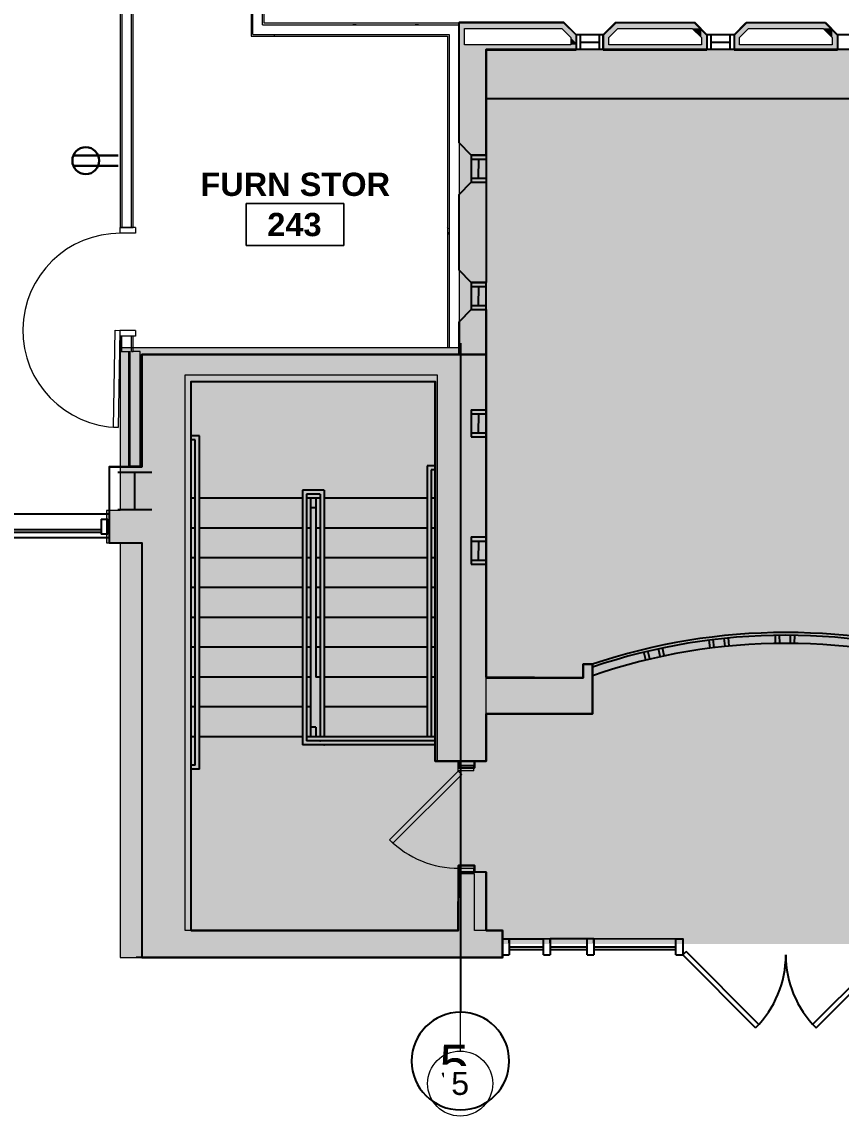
# Model space of a CAD drawing. Header units: inches. Extents: x 25273 to 28081, y 11840 to 13753.
# Drawn here: x 26420.1 to 26722.2, y 11893 to 12296.7 of the extents above; entities that cross this region are included whole.
import ezdxf
from ezdxf.xclip import XClip

# ---------------------------------------------------------------- set-up
doc = ezdxf.new("R2010")
doc.units = ezdxf.units.IN
doc.header["$MEASUREMENT"] = 0
doc.header["$XCLIPFRAME"] = 2
for name, pattern in [('L1$0$Plaza America BA02$0$CENTER2', [1.125, 0.75, -0.125, 0.125, -0.125]), ('L1$0$Plaza America BA02$0$DASHDOT', [1, 0.5, -0.25, 0, -0.25]), ('L1$0$SAG 02ATL Ste230PHII$0$CENTER2', [1.125, 0.75, -0.125, 0.125, -0.125]), ('X1$0$Grid Line 1_2_', [0.875, 0.5, -0.125, 0.125, -0.125])]:
    doc.linetypes.add(name, pattern=pattern)
for name, color, linetype in [('L1$0$A-Glaz', 92, 'Continuous'), ('L1$0$A-Wall-Extr', 7, 'Continuous'), ('L1$0$Plaza America BA02$0$14', 5, 'L1$0$Plaza America BA02$0$DASHDOT'), ('L1$0$Plaza America BA02$0$A-Column grid', 252, 'L1$0$Plaza America BA02$0$CENTER2'), ('L1$0$SAG 02ATL Ste230PHII$0$A-Column grid', 252, 'L1$0$SAG 02ATL Ste230PHII$0$CENTER2')]:
    doc.layers.add(name, color=color, linetype=linetype)
for name, color, linetype, lineweight in [('X1$0$A-ANNO-NOTE', 131, 'Continuous', 30), ('X1$0$A-AREA-IDEN', 2, 'Continuous', 9), ('X1$0$A-DETL-GENF', 92, 'Continuous', 9), ('X1$0$A-DOOR', 31, 'Continuous', 13), ('X1$0$A-DOOR-FRAM', 31, 'Continuous', 20), ('X1$0$A-WALL', 113, 'Continuous', 13), ('X1$0$A-WALL-PATT', 111, 'Continuous', 13), ('X1$0$I-WALL', 2, 'Continuous', 13), ('X1$0$Plaza America_Tower 1_2nd Floor -REVIT_dwg', 8, 'Continuous', 9), ('X1$0$S-GRID', 1, 'Continuous', 9), ('X1$0$S-GRID-IDEN', 1, 'Continuous', 9)]:
    doc.layers.add(name, color=color, linetype=linetype, lineweight=lineweight)
doc.styles.add('L1$0$Plaza America BA02$0$MONOTXT', font='MONOTXT', dxfattribs={"height": 0.2})
doc.styles.add('X1$0$Swis721 Lt BT', font='swissl.ttf', dxfattribs={"height": 8.514638})
doc.styles.add('X1$0$Swis721 Lt BT_B', font='', dxfattribs={"height": 8.583975})
doc.styles.get('X1$0$Swis721 Lt BT_B').set_extended_font_data('Swis721 Lt BT', bold=True)
pattern_1 = [(0, (0, 0), (30.72, 7.68), [1.267, -21.773, 1.267, -21.773, -122.88]), (0, (0, 0), (30.72, 7.68), [-46.08, 1.267, -44.813, 1.267, -21.773, -53.76]), (0, (0, 0), (30.72, 7.68), [-115.2, 1.267, -14.093, 1.267, -37.133]), (120, (11.52, 3.84), (-22.0110751, 22.7643004), [1.267, -21.773, 1.267, -21.773, -122.88]), (120, (11.52, 3.84), (-22.0110751, 22.7643004), [-46.08, 1.267, -44.813, 1.267, -21.773, -53.76]), (120, (11.52, 3.84), (-22.0110751, 22.7643004), [-115.2, 1.267, -14.093, 1.267, -37.133]), (240, (15.36, 19.2), (-8.7089249, -30.4443004), [1.267, -21.773, 1.267, -21.773, -122.88]), (240, (15.36, 19.2), (-8.7089249, -30.4443004), [-46.08, 1.267, -44.813, 1.267, -21.773, -53.76]), (240, (15.36, 19.2), (-8.7089249, -30.4443004), [-115.2, 1.267, -14.093, 1.267, -37.133])]

# ---------------------------------------------------------------- blocks, each defined once
blk = doc.blocks.new('L1')
at = {"layer": 'L1$0$A-Glaz'}
for p, q in [((26624.51, 12291.93), (26624.51, 12286.42)), ((26634.51, 12291.92), (26624.51, 12291.92)), ((26626.01, 12291.92), (26626.01, 12286.43)), ((26626.01, 12289.17), (26633.01, 12289.17)), ((26633.01, 12291.92), (26633.01, 12286.43)), ((26634.51, 12291.92), (26634.51, 12286.43)), ((26634.51, 12291.92), (26634.51, 12291.92)), ((26672.71, 12291.93), (26672.71, 12286.42)), ((26682.71, 12291.92), (26672.71, 12291.92)), ((26674.21, 12291.92), (26674.21, 12286.43)), ((26674.21, 12289.17), (26681.21, 12289.17)), ((26681.21, 12291.92), (26681.21, 12286.43)), ((26682.71, 12291.92), (26682.71, 12286.43)), ((26682.71, 12291.92), (26682.71, 12291.92)), ((26720.91, 12291.93), (26720.91, 12286.42)), ((26730.91, 12291.92), (26720.91, 12291.92)), ((26634.51, 12286.42), (26624.51, 12286.42)), ((26682.71, 12286.42), (26672.71, 12286.42)), ((26730.91, 12286.42), (26720.91, 12286.42)), ((26585.81, 12247.47), (26591.3, 12247.47)), ((26585.81, 12247.47), (26585.81, 12237.47)), ((26585.81, 12245.97), (26591.3, 12245.97)), ((26588.55, 12238.97), (26588.56, 12245.97)), ((26591.31, 12247.47), (26591.31, 12237.47)), ((26585.8, 12237.47), (26591.31, 12237.47)), ((26585.81, 12238.97), (26591.3, 12238.97)), ((26591.31, 12237.47), (26591.31, 12237.47)), ((26585.81, 12200.52), (26591.3, 12200.52)), ((26585.81, 12200.52), (26585.81, 12190.52)), ((26591.31, 12190.52), (26591.31, 12200.52)), ((26585.81, 12199.02), (26591.3, 12199.02)), ((26588.55, 12192.02), (26588.56, 12199.02)), ((26585.81, 12192.02), (26591.3, 12192.02)), ((26585.8, 12190.52), (26591.31, 12190.52)), ((26585.81, 12153.57), (26585.81, 12143.57)), ((26585.81, 12153.57), (26591.3, 12153.57)), ((26585.81, 12152.07), (26591.3, 12152.07)), ((26588.55, 12145.07), (26588.56, 12152.07)), ((26585.8, 12143.57), (26591.31, 12143.57)), ((26585.81, 12145.07), (26591.3, 12145.07)), ((26371.82, 12115.17), (26452.32, 12115.17)), ((26449.32, 12113.17), (26451.82, 12113.17)), ((26449.32, 12113.17), (26449.32, 12107.67)), ((26451.82, 12113.17), (26451.82, 12107.67)), ((26374.82, 12109.42), (26449.32, 12109.42)), ((26374.82, 12108.42), (26449.32, 12108.42)), ((26451.82, 12107.67), (26449.32, 12107.67)), ((26371.82, 12106.42), (26452.32, 12106.42)), ((26585.8, 12106.62), (26585.8, 12096.62)), ((26585.81, 12106.62), (26591.3, 12106.62)), ((26585.81, 12105.12), (26591.3, 12105.12)), ((26588.55, 12098.12), (26588.56, 12105.12)), ((26585.8, 12096.62), (26591.31, 12096.62)), ((26585.81, 12098.12), (26591.3, 12098.12)), ((26698.06, 12067.37), (26698.03, 12070.37)), ((26699.56, 12067.39), (26699.53, 12070.39)), ((26703.56, 12067.39), (26703.58, 12070.39)), ((26705.06, 12067.37), (26705.08, 12070.37)), ((26673.94, 12065.66), (26673.57, 12068.64)), ((26675.43, 12065.84), (26675.08, 12068.82)), ((26679.41, 12066.29), (26679.11, 12069.27)), ((26680.9, 12066.43), (26680.62, 12069.42)), ((26650.16, 12061.31), (26649.46, 12064.22)), ((26651.63, 12061.65), (26650.94, 12064.57)), ((26655.53, 12062.54), (26654.9, 12065.46)), ((26657, 12062.84), (26656.39, 12065.77)), ((26627.04, 12054.67), (26627.04, 12059.67)), ((26627.04, 12059.67), (26630.54, 12059.67)), ((26630.54, 12055.44), (26630.56, 12059.67)), ((26630.56, 12055.45), (26630.54, 12059.67)), ((26630.54, 12054.67), (26630.54, 12059.67)), ((26630.54, 12055.44), (26630.54, 12055.44)), ((26630.54, 12055.44), (26630.54, 12055.44)), ((26597.31, 11961.42), (26597.31, 11951.42)), ((26597.32, 11961.42), (26597.32, 11951.42)), ((26597.31, 11952.42), (26597.3, 11958.42)), ((26597.31, 11958.42), (26599.81, 11958.42)), ((26599.81, 11958.42), (26612.42, 11958.42)), ((26599.81, 11958.42), (26599.81, 11952.42)), ((26599.81, 11956.83), (26599.81, 11958.42)), ((26612.42, 11958.42), (26614.92, 11958.43)), ((26612.42, 11952.42), (26612.42, 11958.42)), ((26614.92, 11956.84), (26614.92, 11958.43)), ((26614.92, 11958.43), (26614.92, 11952.42)), ((26614.92, 11958.43), (26628.56, 11958.43)), ((26628.56, 11958.43), (26631.06, 11958.44)), ((26628.56, 11952.43), (26628.56, 11958.43)), ((26631.06, 11958.43), (26631.06, 11952.43)), ((26631.06, 11956.84), (26631.06, 11958.43)), ((26631.06, 11958.43), (26661.29, 11958.42)), ((26661.29, 11958.42), (26663.79, 11958.42)), ((26661.29, 11952.42), (26661.29, 11958.42)), ((26663.79, 11958.43), (26663.79, 11952.42)), ((26599.79, 11955.42), (26612.43, 11955.42)), ((26599.79, 11954.42), (26612.43, 11954.42)), ((26614.91, 11955.43), (26628.56, 11955.43)), ((26614.91, 11954.43), (26628.56, 11954.43)), ((26631.05, 11955.44), (26661.29, 11955.44)), ((26631.05, 11954.44), (26661.29, 11954.44)), ((26663.81, 11952.42), (26665.04, 11953.66)), ((26691.9, 11926.78), (26665.03, 11953.65)), ((26711.7, 11926.79), (26738.57, 11953.66)), ((26597.31, 11952.42), (26599.81, 11952.42)), ((26612.42, 11952.42), (26614.92, 11952.42)), ((26628.56, 11952.43), (26631.06, 11952.43)), ((26661.29, 11952.42), (26663.79, 11952.42)), ((26690.66, 11925.54), (26663.79, 11952.41)), ((26712.94, 11925.55), (26739.81, 11952.42))]:
    blk.add_line(p, q, dxfattribs=at)
for centre, radius, start, end in [((26701.79, 11848.66), 222.71, 90, 108.6573), ((26701.79, 11848.66), 221.71, 90, 108.7447), ((26701.79, 11848.66), 222.71, 71.3427, 90), ((26701.79, 11848.66), 221.71, 71.2553, 90), ((26701.79, 11848.66), 218.71, 90, 109.0115), ((26701.79, 11848.66), 218.71, 70.9885, 90), ((26663.81, 11952.42), 38, 315, 0.0173), ((26739.81, 11952.42), 38, 179.9827, 225)]:
    blk.add_arc(centre, radius, start, end, dxfattribs=at)
at = {"layer": 'L1$0$A-Wall-Extr'}
for p, q in [((26620.01, 12296.42), (26581.31, 12296.42)), ((26620.01, 12296.42), (26624.51, 12291.93)), ((26620.01, 12296.42), (26620.01, 12296.42)), ((26634.51, 12291.92), (26639.01, 12296.42)), ((26639.01, 12296.42), (26668.21, 12296.42)), ((26668.21, 12296.42), (26672.71, 12291.93)), ((26682.71, 12291.92), (26687.21, 12296.42)), ((26687.21, 12296.42), (26716.41, 12296.42)), ((26716.41, 12296.42), (26720.91, 12291.93)), ((26591.31, 12286.42), (26624.51, 12286.42)), ((26591.31, 12247.47), (26591.31, 12286.42)), ((26634.51, 12286.43), (26672.71, 12286.43)), ((26720.91, 12286.42), (26682.71, 12286.42)), ((26591.31, 12268.44), (26812.31, 12268.44)), ((26585.81, 12247.47), (26581.31, 12251.97)), ((26581.31, 12232.97), (26585.81, 12237.47)), ((26591.31, 12237.47), (26591.31, 12200.52)), ((26581.31, 12205.02), (26581.31, 12232.97)), ((26591.3, 12210.9), (26591.3, 12210.9)), ((26585.81, 12200.52), (26581.31, 12205.02)), ((26585.81, 12190.52), (26581.31, 12186.01)), ((26591.31, 12173.92), (26591.31, 12190.52)), ((26581.31, 12186.01), (26581.31, 12173.92)), ((26464.31, 12132.54), (26464.3, 12173.92)), ((26464.3, 12139.73), (26464.3, 12173.92)), ((26464.31, 12139.73), (26464.31, 12173.92)), ((26464.31, 12173.92), (26591.3, 12173.92)), ((26591.3, 12173.92), (26591.3, 12054.94)), ((26591.3, 12173.92), (26591.3, 12173.92)), ((26591.31, 12173.92), (26591.31, 12173.92)), ((26482.56, 12163.92), (26572.55, 12163.92)), ((26482.56, 11961.42), (26482.56, 12163.92)), ((26572.55, 12023.92), (26572.55, 12163.92)), ((26572.56, 12023.92), (26572.56, 12163.92)), ((26485.56, 12143.92), (26482.56, 12143.92)), ((26485.56, 12020.92), (26485.56, 12143.92)), ((26484.06, 12142.42), (26482.56, 12142.42)), ((26484.06, 12022.42), (26484.06, 12142.42)), ((26452.31, 12132.54), (26452.32, 12115.17)), ((26452.31, 12132.54), (26464.31, 12132.54)), ((26572.56, 12132.92), (26569.56, 12132.92)), ((26569.56, 12132.92), (26569.56, 12032.92)), ((26572.56, 12131.42), (26571.06, 12131.42)), ((26571.06, 12131.42), (26571.06, 12032.92)), ((26455.56, 12130.54), (26468.06, 12130.54)), ((26531.56, 12123.92), (26523.56, 12123.92)), ((26523.56, 12123.92), (26523.56, 12029.92)), ((26531.56, 12123.92), (26531.56, 12032.92)), ((26484.06, 12120.92), (26482.56, 12120.92)), ((26523.56, 12120.92), (26485.56, 12120.92)), ((26525.06, 12122.42), (26525.06, 12031.42)), ((26530.06, 12122.42), (26525.06, 12122.42)), ((26530.06, 12120.92), (26525.06, 12120.92)), ((26526.56, 12120.92), (26526.56, 12032.92)), ((26528.56, 12120.92), (26528.56, 12054.92)), ((26530.06, 12122.42), (26530.06, 12032.92)), ((26569.56, 12120.92), (26531.56, 12120.92)), ((26572.56, 12120.92), (26571.06, 12120.92)), ((26452.32, 12115.17), (26452.3, 12104.42)), ((26528.56, 12117.42), (26526.56, 12117.42)), ((26484.06, 12109.92), (26482.56, 12109.92)), ((26523.56, 12109.92), (26485.56, 12109.92)), ((26526.56, 12109.92), (26525.06, 12109.92)), ((26530.06, 12109.92), (26528.56, 12109.92)), ((26569.56, 12109.92), (26531.56, 12109.92)), ((26572.56, 12109.92), (26571.06, 12109.92)), ((26452.3, 12104.42), (26452.3, 12104.42)), ((26452.31, 12104.42), (26464.3, 12104.42)), ((26464.3, 12104.42), (26464.3, 11951.42)), ((26464.3, 12104.42), (26464.3, 12104.42)), ((26484.06, 12098.92), (26482.56, 12098.92)), ((26523.56, 12098.92), (26485.56, 12098.92)), ((26526.56, 12098.92), (26525.06, 12098.92)), ((26530.06, 12098.92), (26528.56, 12098.92)), ((26569.56, 12098.92), (26531.56, 12098.92)), ((26572.56, 12098.92), (26571.06, 12098.92)), ((26484.06, 12087.92), (26482.56, 12087.92)), ((26523.56, 12087.92), (26485.56, 12087.92)), ((26526.56, 12087.92), (26525.06, 12087.92)), ((26530.06, 12087.92), (26528.56, 12087.92)), ((26569.56, 12087.92), (26531.56, 12087.92)), ((26572.56, 12087.92), (26571.06, 12087.92)), ((26484.06, 12076.92), (26482.56, 12076.92)), ((26523.56, 12076.92), (26485.56, 12076.92)), ((26526.56, 12076.92), (26525.06, 12076.92)), ((26530.06, 12076.92), (26528.56, 12076.92)), ((26569.56, 12076.92), (26531.56, 12076.92)), ((26572.56, 12076.92), (26571.06, 12076.92)), ((26484.06, 12065.92), (26482.56, 12065.92)), ((26523.56, 12065.92), (26485.56, 12065.92)), ((26526.56, 12065.92), (26525.06, 12065.92)), ((26530.06, 12065.92), (26528.56, 12065.92)), ((26569.56, 12065.92), (26531.56, 12065.92)), ((26572.56, 12065.92), (26571.06, 12065.92)), ((26627.04, 12054.67), (26627.04, 12059.67)), ((26627.04, 12059.67), (26630.54, 12059.67)), ((26630.54, 12059.67), (26630.54, 12041.42)), ((26630.56, 12059.67), (26630.56, 12041.42)), ((26484.06, 12054.92), (26482.56, 12054.92)), ((26523.56, 12054.92), (26485.56, 12054.92)), ((26526.56, 12054.92), (26525.06, 12054.92)), ((26530.06, 12054.92), (26528.56, 12054.92)), ((26569.56, 12054.92), (26531.56, 12054.92)), ((26572.56, 12054.92), (26571.06, 12054.92)), ((26591.3, 12054.67), (26627.04, 12054.67)), ((26591.31, 12054.67), (26627.06, 12054.67)), ((26484.06, 12043.92), (26482.56, 12043.92)), ((26523.56, 12043.92), (26485.56, 12043.92)), ((26526.56, 12043.92), (26525.06, 12043.92)), ((26569.56, 12043.92), (26531.56, 12043.92)), ((26591.3, 12023.92), (26591.3, 12041.42)), ((26630.56, 12041.42), (26591.31, 12041.42)), ((26591.31, 12041.42), (26591.31, 12023.92)), ((26528.56, 12036.42), (26526.56, 12036.42)), ((26528.56, 12036.42), (26528.56, 12032.92)), ((26484.06, 12032.92), (26482.56, 12032.92)), ((26523.56, 12032.92), (26485.56, 12032.92)), ((26572.56, 12032.92), (26525.06, 12032.92)), ((26572.56, 12031.42), (26525.06, 12031.42)), ((26572.56, 12029.92), (26523.56, 12029.92)), ((26484.06, 12022.42), (26482.56, 12022.42)), ((26591.3, 12023.92), (26572.55, 12023.92)), ((26591.31, 12023.92), (26572.56, 12023.92)), ((26485.56, 12020.92), (26482.56, 12020.92)), ((26581.05, 11961.42), (26581.06, 11982.92)), ((26591.3, 11982.92), (26581.05, 11982.92)), ((26581.06, 11961.42), (26581.06, 11982.92)), ((26591.31, 11982.92), (26591.31, 11961.42)), ((26482.56, 11961.42), (26581.06, 11961.42)), ((26591.3, 11961.42), (26596.8, 11961.42)), ((26596.8, 11951.42), (26462.3, 11951.42))]:
    blk.add_line(p, q, dxfattribs=at)
at = {"layer": 'L1$0$A-Wall-Extr', "linetype": 'Continuous'}
blk.add_line((26455.56, 12116.79), (26468.06, 12116.79), dxfattribs=at)
at = {"layer": 'L1$0$A-Wall-Extr', "linetype": 'Continuous', "flags": 128}
for points in [[(26591.31, 12247.47), (26585.81, 12247.47), (26581.31, 12251.97), (26581.31, 12296.42), (26620.01, 12296.42), (26624.51, 12291.93), (26624.51, 12286.42), (26591.31, 12286.42)], [(26634.51, 12286.43), (26634.51, 12291.92), (26639.01, 12296.42), (26668.21, 12296.42), (26672.71, 12291.92), (26672.71, 12286.43)], [(26585.8, 12237.47), (26591.31, 12237.47), (26591.31, 12200.52), (26585.81, 12200.52), (26581.31, 12205.02), (26581.31, 12232.97)], [(26585.81, 12190.52), (26591.31, 12190.52), (26591.3, 12173.92), (26581.31, 12173.92), (26581.31, 12186.01)]]:
    blk.add_lwpolyline(points, close=True, dxfattribs=at)
for points in [[(26591.31, 12173.92), (26464.31, 12173.92), (26464.31, 12132.54), (26452.31, 12132.54), (26452.3, 12104.42), (26464.3, 12104.42), (26464.3, 11951.42), (26597.31, 11951.42), (26597.31, 11961.42), (26591.31, 11961.42), (26591.31, 11982.92), (26587.06, 11982.92), (26587.06, 11985.42), (26581.12, 11985.42), (26581.05, 11961.42), (26482.56, 11961.42), (26482.56, 12163.92), (26572.55, 12163.92), (26572.56, 12023.92), (26581.06, 12023.92), (26581.06, 12021.42), (26587.06, 12021.42), (26587.06, 12023.92), (26591.31, 12023.92), (26591.31, 12041.42), (26630.56, 12041.42), (26630.54, 12059.67), (26627.04, 12059.67), (26627.06, 12054.67), (26591.3, 12054.94), (26591.31, 12173.92), (26464.3, 12173.92)], [(26461.81, 12116.79), (26461.81, 12130.54)]]:
    blk.add_lwpolyline(points, dxfattribs=at)
at = {"layer": 'L1$0$A-Wall-Extr'}
for points in [[(26581.06, 12023.92), (26587.06, 12023.92), (26587.06, 12021.42), (26581.06, 12021.42)], [(26581.06, 11985.42), (26587.06, 11985.42), (26587.06, 11982.92), (26581.06, 11982.92)]]:
    blk.add_lwpolyline(points, close=True, dxfattribs=at)
for p in [(26530.06, 12031.42), (26531.56, 12029.92)]:
    blk.add_point(p, dxfattribs=at)
at = {"layer": 'L1$0$Plaza America BA02$0$14', "linetype": 'Continuous'}
blk.add_ellipse((26581.82, 11913.26), major_axis=(18, 0), ratio=0.99964, start_param=0, end_param=6.283175, dxfattribs=at)
at = {"layer": 'L1$0$Plaza America BA02$0$A-Column grid'}
blk.add_line((26581.82, 12178.18), (26581.82, 11931.25), dxfattribs=at)
at = {"layer": 'L1$0$SAG 02ATL Ste230PHII$0$A-Column grid', "linetype": 'Continuous'}
blk.add_line((26581.82, 12178.18), (26581.82, 11931.25), dxfattribs=at)
at = {"layer": 'L1$0$Plaza America BA02$0$14', "linetype": 'Continuous', "style": 'L1$0$Plaza America BA02$0$MONOTXT', "width": 1.000361}
blk.add_text('5', height=13.49, dxfattribs=at).set_placement((26573.69, 11905.77))
blk = doc.blocks.new('X1$0$Single Flush - OTJ_SOLIDFLUSH_ALUM-5104245-FIRST FLOOR POWER _ SIGNAL')
at = {"layer": 'X1$0$A-DOOR', "lineweight": 20}
for p, q in [((17.88, -4.19), (17.91, -2.44)), ((17.91, -2.44), (53.71, -3.06)), ((53.71, -3.06), (53.68, -4.81)), ((53.68, -4.81), (17.88, -4.19))]:
    blk.add_line(p, q, dxfattribs=at)
at = {"layer": 'X1$0$A-DOOR', "lineweight": 9}
blk.add_arc((17.91, -2.44), 35.81, 179.5, 359, dxfattribs=at)
at = {"layer": 'X1$0$A-DOOR-FRAM'}
for p, q in [((-20, 3.31), (-20, -2.44)), ((-20, 3.31), (-18, 3.31)), ((-18, 3.31), (-18, -2.44)), ((18, 3.31), (18, -2.44)), ((18, 3.31), (20, 3.31)), ((20, 3.31), (20, -2.44)), ((-20, -2.44), (-18, -2.44)), ((18, -2.44), (20, -2.44))]:
    blk.add_line(p, q, dxfattribs=at)
blk = doc.blocks.new('X1$0$Single Flush - OTJ_SOLIDFLUSH_ALUM-5237249-FIRST FLOOR POWER _ SIGNAL')
at = {"layer": 'X1$0$A-DOOR', "color": 8, "lineweight": 20}
for p, q in [((-7.42, 28.32), (-8.65, 27.09)), ((17.91, 3), (-7.42, 28.32)), ((-8.65, 27.09), (16.67, 1.76)), ((16.67, 1.76), (17.91, 3))]:
    blk.add_line(p, q, dxfattribs=at)
at = {"layer": 'X1$0$A-DOOR', "lineweight": 9}
blk.add_arc((17.91, 3), 35.81, 135, 180.5, dxfattribs=at)
at = {"layer": 'X1$0$A-DOOR-FRAM', "color": 8}
for p, q in [((-20, -2.75), (-20, 3)), ((-20, 3), (-18, 3)), ((-18, -2.75), (-18, 3)), ((18, -2.75), (18, 3)), ((18, 3), (20, 3)), ((20, -2.75), (20, 3)), ((-20, -2.75), (-18, -2.75)), ((18, -2.75), (20, -2.75))]:
    blk.add_line(p, q, dxfattribs=at)
blk = doc.blocks.new('X1$0$Grid - Grid Head - Circle-50561-FIRST FLOOR POWER _ SIGNAL')
at = {"layer": 'X1$0$S-GRID-IDEN'}
blk.add_circle((0, 0), 0.125, dxfattribs=at)
blk = doc.blocks.new('X1$0$Room Tag - Room Name and Number-3379422-FIRST FLOOR POWER _ SIGNAL')
at = {"layer": 'X1$0$A-AREA-IDEN'}
for p, q in [((-0.1881, -0.1636), (-0.1881, -0.0018)), ((-0.1881, -0.0018), (0.1869, -0.0018)), ((0.1869, -0.0018), (-0.1881, -0.0018)), ((-0.1881, -0.0018), (-0.1881, -0.1636)), ((0.1869, -0.0018), (0.1869, -0.1636)), ((0.1869, -0.1636), (0.1869, -0.0018)), ((0.1869, -0.1636), (-0.1881, -0.1636)), ((-0.1881, -0.1636), (0.1869, -0.1636))]:
    blk.add_line(p, q, dxfattribs=at)
blk = doc.blocks.new('X1')
at = {"layer": 'X1$0$A-DETL-GENF'}
blk.add_hatch(color=9, dxfattribs=at).paths.add_polyline_path([(26806.81, 11956.42), (26806.81, 11961.42), (26811.6, 11961.42), (26811.6, 12187.23), (26812.31, 12187.23), (26812.31, 12286.18), (26591.31, 12286.18), (26591.3, 12023.92), (26587.05, 12023.92), (26587.05, 12022.32), (26581.05, 12022.32), (26581.05, 12023.92), (26573.3, 12023.92), (26573.3, 12166.42), (26480.31, 12166.42), (26480.31, 11961.42), (26581.05, 11961.42), (26581.05, 11982.32), (26587.05, 11982.32), (26587.05, 11961.42), (26597.56, 11961.42), (26597.56, 11956.42), (26676.76, 11956.42)], flags=0)
at = {"layer": 'X1$0$A-WALL-PATT', "lineweight": 9}
h = blk.add_hatch(dxfattribs=at)
h.set_pattern_fill('FP1_1', color=256, style=0, pattern_type=2)
h.set_pattern_definition(pattern_1)
h.paths.add_polyline_path([(26456.31, 12293.79), (26456.93, 12293.79), (26456.93, 12440.39), (26456.31, 12440.39), (26456.31, 12317.92)], flags=0)
h.paths.add_polyline_path([(26456.31, 12480.39), (26456.93, 12480.39), (26456.93, 12484.65), (26456.31, 12484.56), (26456.31, 12483.93)], flags=0)
h.paths.add_polyline_path([(26456.31, 12488.22), (26456.93, 12488.31), (26456.93, 12536.17), (26456.31, 12536.08), (26456.31, 12488.31)], flags=0)
h = blk.add_hatch(dxfattribs=at)
h.set_pattern_fill('FP1_1', color=256, style=0, pattern_type=2)
h.set_pattern_definition(pattern_1)
h.paths.add_polyline_path([(26504.64, 12291.98), (26505.27, 12291.98), (26505.27, 12339.98), (26504.64, 12339.98), (26504.64, 12295.61)], flags=0)
h = blk.add_hatch(dxfattribs=at)
h.set_pattern_fill('FP1_1', color=256, style=0, pattern_type=2)
h.set_pattern_definition(pattern_1)
h.paths.add_polyline_path([(26577.68, 12295.61), (26581.31, 12295.61), (26581.31, 12296.23), (26508.89, 12296.23), (26508.89, 12295.61), (26508.94, 12295.61)], flags=0)
for points in [[(26583.31, 12288.23), (26583.31, 12296.23), (26581.31, 12296.23), (26581.31, 12288.23)], [(26583.31, 12294.23), (26619.18, 12294.23), (26617.18, 12296.23), (26583.31, 12296.23), (26583.31, 12295.61)], [(26624.51, 12288.9), (26624.51, 12291.73), (26620.01, 12296.23), (26617.18, 12296.23), (26622.51, 12290.9)], [(26634.51, 12286.18), (26636.51, 12286.18), (26636.51, 12293.67), (26634.51, 12291.67), (26634.51, 12290.84)], [(26636.51, 12290.84), (26641.9, 12296.23), (26639.07, 12296.23), (26636.51, 12293.67)], [(26639.9, 12294.23), (26670.15, 12294.23), (26668.15, 12296.23), (26641.9, 12296.23)], [(26670.71, 12290.84), (26670.71, 12293.67), (26670.15, 12294.23), (26667.32, 12294.23), (26668.15, 12293.4)], [(26670.71, 12286.18), (26672.71, 12286.18), (26672.71, 12291.67), (26670.71, 12293.67), (26670.71, 12288.18)], [(26682.71, 12286.18), (26684.71, 12286.18), (26684.71, 12293.67), (26682.71, 12291.67), (26682.71, 12290.84)], [(26684.71, 12290.84), (26690.1, 12296.23), (26687.27, 12296.23), (26684.71, 12293.67)], [(26688.1, 12294.23), (26718.35, 12294.23), (26716.35, 12296.23), (26690.1, 12296.23)], [(26718.91, 12290.84), (26718.91, 12293.67), (26718.35, 12294.23), (26715.52, 12294.23), (26716.35, 12293.4)], [(26720.91, 12286.18), (26720.91, 12291.67), (26718.91, 12293.67), (26718.91, 12286.18)], [(26622.51, 12288.23), (26624.51, 12288.23), (26624.51, 12288.9), (26622.51, 12290.9), (26622.51, 12288.9)], [(26622.51, 12286.23), (26624.51, 12286.23), (26624.51, 12288.23), (26581.31, 12288.23), (26581.31, 12286.23), (26591.31, 12286.23)], [(26581.31, 12176.42), (26591.31, 12176.42), (26591.31, 12286.23), (26581.31, 12286.23), (26581.31, 12198.31)], [(26670.71, 12286.18), (26670.71, 12288.18), (26636.51, 12288.18), (26636.51, 12286.18)], [(26718.91, 12286.18), (26718.91, 12288.18), (26684.71, 12288.18), (26684.71, 12286.18)], [(26480.31, 11961.42), (26480.31, 12176.42), (26456.31, 12176.42), (26456.31, 11961.42)], [(26480.31, 12166.42), (26573.3, 12166.42), (26573.3, 12176.42), (26480.31, 12176.42)], [(26581.05, 12023.92), (26591.3, 12023.92), (26591.3, 12176.42), (26573.3, 12176.42), (26573.3, 12023.92)], [(26451.31, 12104.42), (26456.31, 12104.42), (26456.31, 12116.42), (26451.31, 12116.42), (26451.31, 12106)], [(26480.31, 11951.42), (26597.56, 11951.42), (26597.56, 11961.42), (26456.31, 11961.42), (26456.31, 11951.42)]]:
    blk.add_hatch(color=7, dxfattribs=at).paths.add_polyline_path(points, flags=0)
h = blk.add_hatch(dxfattribs=at)
h.set_pattern_fill('FP1_1', color=256, style=0, pattern_type=2)
h.set_pattern_definition(pattern_1)
h.paths.add_polyline_path([(26577.06, 12291.36), (26577.68, 12291.36), (26577.68, 12291.98), (26504.64, 12291.98), (26504.64, 12291.36), (26508.89, 12291.36)], flags=0)
h = blk.add_hatch(dxfattribs=at)
h.set_pattern_fill('FP1_1', color=256, style=0, pattern_type=2)
h.set_pattern_definition(pattern_1)
h.paths.add_polyline_path([(26577.68, 12176.42), (26577.68, 12291.36), (26577.06, 12291.36), (26577.06, 12176.42)], flags=0)
h = blk.add_hatch(color=7, dxfattribs=at)
h.paths.add_polyline_path([(26584.45, 11961.42), (26587.05, 11961.42), (26587.05, 11982.32), (26581.05, 11982.32), (26581.05, 11961.42)], flags=0)
h.paths.add_polyline_path([(26581.13, 12022.32), (26587.05, 12022.32), (26587.05, 12023.92), (26581.05, 12023.92), (26581.05, 12022.32)], flags=0)
at = {"layer": 'X1$0$A-ANNO-NOTE'}
for p, q in [((26455.65, 12247.38), (26439.13, 12247.38)), ((26455.65, 12243.54), (26439.13, 12243.54))]:
    blk.add_line(p, q, dxfattribs=at)
blk.add_circle((26443.69, 12245.46), 4.95, dxfattribs=at)
at = {"layer": 'X1$0$A-WALL'}
for p, q in [((26456.93, 12440.39), (26456.93, 12220.76)), ((26508.89, 12295.61), (26508.89, 12343.61)), ((26460.56, 12220.76), (26460.56, 12339.98)), ((26505.27, 12291.98), (26505.27, 12339.98)), ((26508.89, 12295.61), (26581.31, 12295.61)), ((26505.27, 12291.98), (26577.68, 12291.98)), ((26577.68, 12291.98), (26577.68, 12176.42)), ((26456.93, 12175.04), (26456.93, 12180.76)), ((26460.56, 12175.04), (26460.56, 12180.76)), ((26459.45, 12175.04), (26460.07, 12175.04)), ((26460.07, 12132.92), (26460.07, 12175.04)), ((26460.56, 12175.04), (26461.18, 12175.04))]:
    blk.add_line(p, q, dxfattribs=at)
at = {"layer": 'X1$0$A-WALL', "color": 8, "lineweight": 20}
for p, q in [((26581.31, 12286.23), (26581.31, 12176.42)), ((26591.31, 12176.42), (26591.31, 12286.23)), ((26456.31, 12176.42), (26456.31, 12116.42)), ((26581.31, 12176.42), (26456.31, 12176.42)), ((26591.3, 12023.92), (26591.3, 12176.42)), ((26591.3, 12176.42), (26591.31, 12176.42)), ((26480.31, 11961.42), (26480.31, 12166.42)), ((26480.31, 12166.42), (26573.3, 12166.42)), ((26573.3, 12166.42), (26573.3, 12023.92)), ((26456.31, 12116.42), (26451.31, 12116.42)), ((26451.31, 12116.42), (26451.31, 12104.42)), ((26451.31, 12104.42), (26456.31, 12104.42)), ((26456.31, 12104.42), (26456.31, 11951.42)), ((26573.3, 12023.92), (26581.05, 12023.92)), ((26581.05, 12023.92), (26581.05, 12022.32)), ((26581.05, 12022.32), (26587.05, 12022.32)), ((26587.05, 12023.92), (26591.3, 12023.92)), ((26587.05, 12022.32), (26587.05, 12023.92)), ((26581.05, 11982.32), (26581.05, 11961.42)), ((26587.05, 11982.32), (26581.05, 11982.32)), ((26587.05, 11961.42), (26587.05, 11982.32)), ((26581.05, 11961.42), (26480.31, 11961.42)), ((26597.56, 11961.42), (26587.05, 11961.42)), ((26597.56, 11951.42), (26597.56, 11961.42)), ((26456.31, 11951.42), (26597.56, 11951.42))]:
    blk.add_line(p, q, dxfattribs=at)
at = {"layer": 'X1$0$I-WALL'}
for p, q in [((26456.31, 12440.39), (26456.31, 12220.76)), ((26509.52, 12296.23), (26509.52, 12344.23)), ((26461.18, 12220.76), (26461.18, 12339.36)), ((26504.64, 12339.36), (26504.64, 12291.36)), ((26581.31, 12296.23), (26509.52, 12296.23)), ((26504.64, 12291.36), (26577.06, 12291.36)), ((26577.06, 12291.36), (26577.06, 12176.42)), ((26456.31, 12220.76), (26461.18, 12220.76)), ((26456.31, 12180.76), (26456.31, 12176.42)), ((26461.18, 12180.76), (26456.31, 12180.76)), ((26461.18, 12175.04), (26461.18, 12180.76)), ((26456.31, 12175.04), (26459.45, 12175.04)), ((26459.45, 12175.04), (26459.45, 12132.92)), ((26463.7, 12175.04), (26461.18, 12175.04)), ((26463.7, 12132.92), (26463.7, 12175.04)), ((26459.45, 12132.92), (26463.7, 12132.92))]:
    blk.add_line(p, q, dxfattribs=at)
at = {"layer": 'X1$0$I-WALL', "color": 8, "lineweight": 20}
for p, q in [((26620.01, 12296.23), (26581.31, 12296.23)), ((26581.31, 12296.23), (26581.31, 12286.23)), ((26583.31, 12294.23), (26619.18, 12294.23)), ((26583.31, 12288.23), (26583.31, 12294.23)), ((26619.18, 12294.23), (26622.51, 12290.9)), ((26624.51, 12291.73), (26620.01, 12296.23)), ((26639.07, 12296.23), (26634.51, 12291.67)), ((26636.51, 12290.84), (26639.9, 12294.23)), ((26668.15, 12296.23), (26639.07, 12296.23)), ((26639.9, 12294.23), (26667.32, 12294.23)), ((26667.32, 12294.23), (26670.71, 12290.84)), ((26672.71, 12291.67), (26668.15, 12296.23)), ((26687.27, 12296.23), (26682.71, 12291.67)), ((26684.71, 12290.84), (26688.1, 12294.23)), ((26716.35, 12296.23), (26687.27, 12296.23)), ((26688.1, 12294.23), (26715.52, 12294.23)), ((26715.52, 12294.23), (26718.91, 12290.84)), ((26720.91, 12291.67), (26716.35, 12296.23)), ((26622.51, 12290.9), (26622.51, 12288.23)), ((26624.51, 12286.23), (26624.51, 12291.73)), ((26634.51, 12291.67), (26634.51, 12286.18)), ((26636.51, 12288.18), (26636.51, 12290.84)), ((26670.71, 12290.84), (26670.71, 12288.18)), ((26672.71, 12286.18), (26672.71, 12291.67)), ((26682.71, 12291.67), (26682.71, 12286.18)), ((26684.71, 12288.18), (26684.71, 12290.84)), ((26718.91, 12290.84), (26718.91, 12288.18)), ((26720.91, 12286.18), (26720.91, 12291.67)), ((26622.51, 12288.23), (26583.31, 12288.23)), ((26591.31, 12286.23), (26624.51, 12286.23)), ((26634.51, 12286.18), (26672.71, 12286.18)), ((26670.71, 12288.18), (26636.51, 12288.18)), ((26682.71, 12286.18), (26720.91, 12286.18)), ((26718.91, 12288.18), (26684.71, 12288.18))]:
    blk.add_line(p, q, dxfattribs=at)
at = {"layer": 'X1$0$S-GRID', "linetype": 'X1$0$Grid Line 1_2_'}
blk.add_line((26581.73, 12012.96), (26581.73, 11916.96), dxfattribs=at)
at = {"layer": 'X1$0$A-AREA-IDEN', "xscale": 95.99999999999994, "yscale": 95.99999999999994, "zscale": 95.99999999999994}
blk.add_blockref('X1$0$Room Tag - Room Name and Number-3379422-FIRST FLOOR POWER _ SIGNAL', (26520.9, 12229.88), dxfattribs=at)
at = {"layer": 'X1$0$A-DOOR'}
for name, p, rotation in [('X1$0$Single Flush - OTJ_SOLIDFLUSH_ALUM-5104245-FIRST FLOOR POWER _ SIGNAL', (26458.74, 12200.76), 270), ('X1$0$Single Flush - OTJ_SOLIDFLUSH_ALUM-5237249-FIRST FLOOR POWER _ SIGNAL', (26584.05, 12002.32), 90)]:
    blk.add_blockref(name, p, dxfattribs=dict(at, rotation=rotation))
at = {"layer": 'X1$0$Plaza America_Tower 1_2nd Floor -REVIT_dwg'}
ref = blk.add_blockref('L1', (0, 0), dxfattribs=at)
XClip(ref).set_block_clipping_path([(25272.8646056985, 11839.529198946), (28080.6732038753, 13753.216736761)])
at = {"layer": 'X1$0$S-GRID-IDEN', "xscale": 95.99999999999994, "yscale": 95.99999999999994, "zscale": 95.99999999999994, "rotation": 180}
blk.add_blockref('X1$0$Grid - Grid Head - Circle-50561-FIRST FLOOR POWER _ SIGNAL', (26581.73, 11904.96), dxfattribs=at)
at = {"layer": 'X1$0$A-AREA-IDEN', "char_height": 8.584, "attachment_point": 2, "line_spacing_factor": 0.998538, "style": 'X1$0$Swis721 Lt BT_B'}
for s, insert, width in [('FURN STOR', (26520.91, 12241.02), 78.192), ('243', (26520.62, 12226.19), 23.004)]:
    blk.add_mtext(s, dxfattribs=dict(at, insert=insert, width=width))
at = {"layer": 'X1$0$S-GRID-IDEN', "insert": (26581.73, 11909.29), "char_height": 8.51, "width": 7.56, "attachment_point": 2, "line_spacing_factor": 1.00667, "style": 'X1$0$Swis721 Lt BT', "bg_fill": 3, "box_fill_scale": 1.25, "bg_fill_color": 0, "bg_fill_transparency": 0}
blk.add_mtext('5', dxfattribs=at)

msp = doc.modelspace()

# ---------------------------------------------------------------- block references
at = {"lineweight": 5}
msp.add_blockref('X1', (0, 0), dxfattribs=at)

doc.saveas('drawing.dxf')
